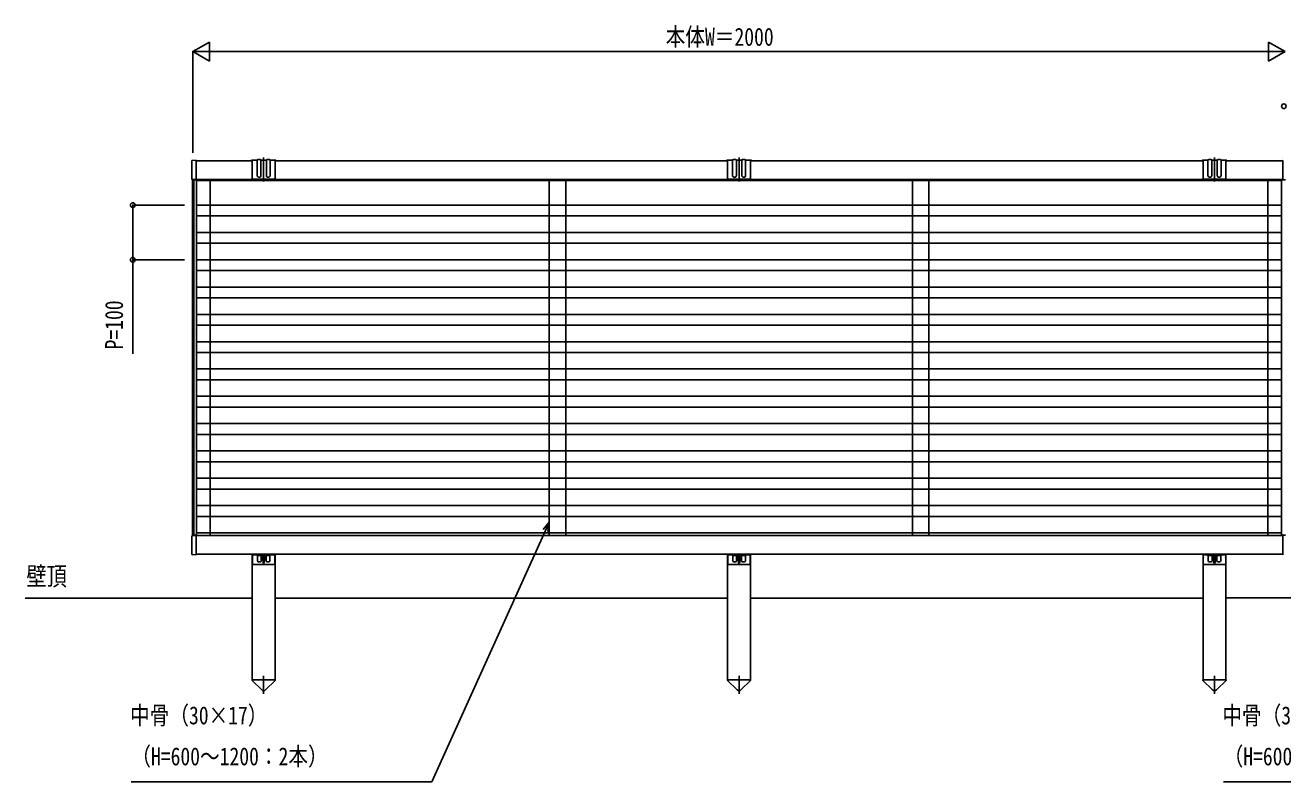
# Model space of a CAD drawing. Units: millimetres, scale not verified. Extents: x -4205 to 4205, y -2970 to 2970.
# Drawn here: x -1773 to 530, y -468 to 918 of the extents above; entities that cross this region are included whole.
import ezdxf
from ezdxf.enums import TextEntityAlignment as Align

# ---------------------------------------------------------------- set-up
doc = ezdxf.new("R2010")
doc.units = ezdxf.units.MM
doc.header["$LTSCALE"] = 16
for name, color, linetype in [('0-2_USER1', 3, 'Continuous'), ('0-4_YKK_A1', 4, 'Continuous'), ('0-5_YKK_D', 6, 'Continuous')]:
    doc.layers.add(name, color=color, linetype=linetype)
doc.styles.add('ＭＳ ゴシック', font='')
doc.styles.get('ＭＳ ゴシック').set_extended_font_data('MS Gothic')

msp = doc.modelspace()

# ---------------------------------------------------------------- linework, layer by layer
at = {"layer": '0-4_YKK_A1'}
for p, q in [((-1467.5, 668.99), (-1467.5, 636.35)), ((-1459.82, 670.4), (-1466.56, 669.99)), ((-1459.5, 669.22), (-1357, 669.22)), ((-1348, 670.72), (-1357, 670.72)), ((-1357, 670.72), (-1357, 637.71)), ((-1348, 670.72), (-1348, 642.71)), ((-1347, 671.72), (-1342, 671.72)), ((-1331, 670.72), (-1341, 670.72)), ((-1341, 670.72), (-1341, 642.71)), ((-1336, 631.64), (-1336, 675.42)), ((-1331, 670.72), (-1331, 642.71)), ((-1325, 671.72), (-1330, 671.72)), ((-1315, 670.72), (-1324, 670.72)), ((-1324, 670.72), (-1324, 642.71)), ((-1315, 670.72), (-1315, 637.71)), ((-1315, 669.22), (-486.5, 669.22)), ((-477.5, 670.72), (-486.5, 670.72)), ((-486.5, 670.72), (-486.5, 637.71)), ((-477.5, 670.72), (-477.5, 642.71)), ((-476.5, 671.72), (-471.5, 671.72)), ((-460.5, 670.72), (-470.5, 670.72)), ((-470.5, 670.72), (-470.5, 642.71)), ((-465.5, 631.64), (-465.5, 675.42)), ((-460.5, 670.72), (-460.5, 642.71)), ((-454.5, 671.72), (-459.5, 671.72)), ((-444.5, 670.72), (-453.5, 670.72)), ((-453.5, 670.72), (-453.5, 642.71)), ((-444.5, 670.72), (-444.5, 637.71)), ((-444.5, 669.22), (384, 669.22)), ((393, 670.72), (384, 670.72)), ((384, 670.72), (384, 637.71)), ((393, 670.72), (393, 642.71)), ((394, 671.72), (399, 671.72)), ((410, 670.72), (400, 670.72)), ((400, 670.72), (400, 642.71)), ((405, 631.64), (405, 675.42)), ((410, 670.72), (410, 642.71)), ((416, 671.72), (411, 671.72)), ((426, 670.72), (417, 670.72)), ((417, 670.72), (417, 642.71)), ((426, 670.72), (426, 637.71)), ((426, 669.22), (530, 669.22)), ((530, 669.16), (530, 669.95)), ((530, 635.92), (530, 669.16)), ((-1459.82, 634.94), (-1466.56, 635.35)), ((-1466, 634.72), (-1459, 634.72)), ((-1466, 634.72), (-1466, -16.28)), ((-1464, 634.72), (-1464, -16.28)), ((530, 635.22), (-1459.5, 635.22)), ((528, 633.22), (-1459, 633.22)), ((-1434, -16.78), (-1434, 635.22)), ((-1355, 635.71), (-1336.71, 635.71)), ((-1335.29, 635.71), (-1317, 635.71)), ((-813, -16.78), (-813, 635.22)), ((-783, -16.78), (-783, 635.22)), ((-484.5, 635.71), (-466.21, 635.71)), ((-464.79, 635.71), (-446.5, 635.71)), ((-148, -16.78), (-148, 635.22)), ((-118, -16.78), (-118, 635.22)), ((386, 635.71), (404.29, 635.71)), ((405.71, 635.71), (424, 635.71)), ((503, -16.78), (503, 635.22)), ((535, 634.72), (528, 634.72)), ((530, 635.12), (530, 635.92)), ((528, 588.22), (-1459, 588.22)), ((528, 568.32), (-1459, 568.32)), ((528, 538.22), (-1459, 538.22)), ((528, 518.32), (-1459, 518.32)), ((528, 488.22), (-1459, 488.22)), ((528, 468.32), (-1459, 468.32)), ((528, 438.22), (-1459, 438.22)), ((528, 418.32), (-1459, 418.32)), ((528, 388.22), (-1459, 388.22)), ((528, 368.32), (-1459, 368.32)), ((528, 338.22), (-1459, 338.22)), ((528, 318.32), (-1459, 318.32)), ((528, 288.22), (-1459, 288.22)), ((528, 268.32), (-1459, 268.32)), ((528, 238.22), (-1459, 238.22)), ((528, 218.32), (-1459, 218.32)), ((528, 188.22), (-1459, 188.22)), ((528, 168.32), (-1459, 168.32)), ((528, 138.22), (-1459, 138.22)), ((528, 118.32), (-1459, 118.32)), ((528, 88.22), (-1459, 88.22)), ((528, 68.32), (-1459, 68.32)), ((528, 38.22), (-1459, 38.22)), ((528, 18.32), (-1459, 18.32)), ((-1467.5, -50.55), (-1467.5, -17.91)), ((-1459.82, -16.5), (-1466.56, -16.91)), ((-1459.5, -16.78), (530, -16.78)), ((528, -11.78), (-1459, -11.78)), ((530, -16.68), (530, -17.48)), ((530, -17.48), (530, -50.72)), ((-1459.82, -51.96), (-1466.56, -51.55)), ((530, -50.78), (-1459.5, -50.78)), ((-1357, -50.78), (-1357, -280.78)), ((-1356.5, -50.78), (-1356.5, -56.82)), ((-1356.5, -52.28), (-1347.5, -52.28)), ((-1356.5, -57.74), (-1356.5, -67.78)), ((-1347.5, -50.78), (-1347.5, -62.78)), ((-1346.5, -53.28), (-1341.5, -53.28)), ((-1345.5, -64.78), (-1342.5, -64.78)), ((-1340.55, -58.78), (-1331.45, -58.78)), ((-1340.5, -62.78), (-1340.5, -50.78)), ((-1340.5, -52.28), (-1331.5, -52.28)), ((-1338.08, -58.43), (-1338.08, -59.13)), ((-1338.08, -58.43), (-1336.85, -58.43)), ((-1338.08, -59.13), (-1336.85, -59.13)), ((-1336.35, -56.7), (-1335.65, -56.7)), ((-1336.35, -56.7), (-1336.35, -57.93)), ((-1336.35, -59.63), (-1336.35, -60.85)), ((-1336.35, -60.85), (-1335.65, -60.85)), ((-1336, -63.33), (-1336, -54.23)), ((-1335.65, -56.7), (-1335.65, -57.93)), ((-1335.65, -59.63), (-1335.65, -60.85)), ((-1335.15, -58.43), (-1333.93, -58.43)), ((-1335.15, -59.13), (-1333.93, -59.13)), ((-1333.93, -58.43), (-1333.93, -59.13)), ((-1331.5, -62.78), (-1331.5, -50.78)), ((-1325.5, -53.28), (-1330.5, -53.28)), ((-1326.5, -64.78), (-1329.5, -64.78)), ((-1324.5, -50.78), (-1324.5, -62.78)), ((-1324.5, -52.28), (-1315.5, -52.28)), ((-1315.5, -50.78), (-1315.5, -56.82)), ((-1315.5, -57.74), (-1315.5, -67.78)), ((-1315, -50.78), (-1315, -280.78)), ((-486.5, -50.78), (-486.5, -280.78)), ((-486, -50.78), (-486, -56.82)), ((-486, -52.28), (-477, -52.28)), ((-486, -57.74), (-486, -67.78)), ((-477, -50.78), (-477, -62.78)), ((-476, -53.28), (-471, -53.28)), ((-475, -64.78), (-472, -64.78)), ((-470.05, -58.78), (-460.95, -58.78)), ((-470, -62.78), (-470, -50.78)), ((-470, -52.28), (-461, -52.28)), ((-467.57, -58.43), (-467.57, -59.13)), ((-467.57, -58.43), (-466.35, -58.43)), ((-467.57, -59.13), (-466.35, -59.13)), ((-465.85, -56.7), (-465.15, -56.7)), ((-465.85, -56.7), (-465.85, -57.93)), ((-465.85, -59.63), (-465.85, -60.85)), ((-465.85, -60.85), (-465.15, -60.85)), ((-465.5, -63.33), (-465.5, -54.23)), ((-465.15, -56.7), (-465.15, -57.93)), ((-465.15, -59.63), (-465.15, -60.85)), ((-464.65, -58.43), (-463.42, -58.43)), ((-464.65, -59.13), (-463.42, -59.13)), ((-463.42, -58.43), (-463.42, -59.13)), ((-461, -62.78), (-461, -50.78)), ((-455, -53.28), (-460, -53.28)), ((-456, -64.78), (-459, -64.78)), ((-454, -50.78), (-454, -62.78)), ((-454, -52.28), (-445, -52.28)), ((-445, -50.78), (-445, -56.82)), ((-445, -57.74), (-445, -67.78)), ((-444.5, -50.78), (-444.5, -280.78)), ((384, -50.78), (384, -280.78)), ((384.5, -50.78), (384.5, -56.82)), ((384.5, -52.28), (393.5, -52.28)), ((384.5, -57.74), (384.5, -67.78)), ((393.5, -50.78), (393.5, -62.78)), ((394.5, -53.28), (399.5, -53.28)), ((395.5, -64.78), (398.5, -64.78)), ((400.45, -58.78), (409.55, -58.78)), ((400.5, -62.78), (400.5, -50.78)), ((400.5, -52.28), (409.5, -52.28)), ((402.93, -58.43), (402.93, -59.13)), ((402.93, -58.43), (404.15, -58.43)), ((402.93, -59.13), (404.15, -59.13)), ((404.65, -56.7), (405.35, -56.7)), ((404.65, -56.7), (404.65, -57.93)), ((404.65, -59.63), (404.65, -60.85)), ((404.65, -60.85), (405.35, -60.85)), ((405, -63.33), (405, -54.23)), ((405.35, -56.7), (405.35, -57.93)), ((405.35, -59.63), (405.35, -60.85)), ((405.85, -58.43), (407.08, -58.43)), ((405.85, -59.13), (407.08, -59.13)), ((407.08, -58.43), (407.08, -59.13)), ((409.5, -62.78), (409.5, -50.78)), ((415.5, -53.28), (410.5, -53.28)), ((414.5, -64.78), (411.5, -64.78)), ((416.5, -50.78), (416.5, -62.78)), ((416.5, -52.28), (425.5, -52.28)), ((425.5, -50.78), (425.5, -56.82)), ((425.5, -57.74), (425.5, -67.78)), ((426, -50.78), (426, -280.78)), ((530, -50.72), (530, -51.51)), ((-1354.5, -69.78), (-1317.5, -69.78)), ((-484, -69.78), (-447, -69.78)), ((386.5, -69.78), (423.5, -69.78)), ((-1357, -131.27), (-1772.72, -131.27)), ((-1357, -131.27), (-1772.72, -131.27)), ((-486.5, -131.27), (-1315, -131.27)), ((384, -131.27), (-444.5, -131.27)), ((426, -130.78), (1384, -130.78)), ((-1336, -306.29), (-1336, -273.81)), ((-465.5, -306.29), (-465.5, -273.81)), ((405, -306.29), (405, -273.81)), ((-1357.2, -281.78), (-1357.2, -280.78)), ((-1357.2, -280.78), (-1314.8, -280.78)), ((-1357.2, -281.78), (-1339.52, -299.33)), ((-1314.8, -281.78), (-1332.48, -299.33)), ((-1314.8, -280.78), (-1314.8, -281.78)), ((-486.7, -281.78), (-486.7, -280.78)), ((-486.7, -280.78), (-444.3, -280.78)), ((-486.7, -281.78), (-469.02, -299.33)), ((-444.3, -281.78), (-461.98, -299.33)), ((-444.3, -280.78), (-444.3, -281.78)), ((383.8, -281.78), (383.8, -280.78)), ((383.8, -280.78), (426.2, -280.78)), ((383.8, -281.78), (401.48, -299.33)), ((426.2, -281.78), (408.52, -299.33)), ((426.2, -280.78), (426.2, -281.78))]:
    msp.add_line(p, q, dxfattribs=at)
for points in [[(-1459.5, 635.24), (-1459.5, 635.92), (-1459.5, 669.42), (-1459.5, 670.1)], [(-1459, 634.72), (-1459, -16.28), (-1466, -16.28)], [(528, 634.72), (528, -16.28), (535, -16.28)], [(-1459.5, -16.8), (-1459.5, -17.48), (-1459.5, -50.98), (-1459.5, -51.66)]]:
    msp.add_lwpolyline(points, dxfattribs=at)
for centre, radius in [((-1336, -58.78), 4.25), ((-1336, -65.78), 1.65), ((-465.5, -58.78), 4.25), ((-465.5, -65.78), 1.65), ((405, -58.78), 4.25), ((405, -65.78), 1.65)]:
    msp.add_circle(centre, radius, dxfattribs=at)
for centre, radius, start, end in [((-1466.5, 668.99), 1, 93.5, 180), ((-1459.8, 670.1), 0.3, 0, 93.5), ((-1357, 668.72), 2, 90, 165.52249), ((-1347, 670.72), 1, 90, 180), ((-1342, 670.72), 1, 0, 90), ((-1330, 670.72), 1, 90, 180), ((-1325, 670.72), 1, 0, 90), ((-1315, 668.72), 2, 14.47751, 90), ((-486.5, 668.72), 2, 90, 165.52249), ((-476.5, 670.72), 1, 90, 180), ((-471.5, 670.72), 1, 0, 90), ((-459.5, 670.72), 1, 90, 180), ((-454.5, 670.72), 1, 0, 90), ((-444.5, 668.72), 2, 14.47751, 90), ((384, 668.72), 2, 90, 165.52249), ((394, 670.72), 1, 90, 180), ((399, 670.72), 1, 0, 90), ((411, 670.72), 1, 90, 180), ((416, 670.72), 1, 0, 90), ((426, 668.72), 2, 14.47751, 90), ((530.2, 669.95), 0.2, 93.5, 180), ((-1466.5, 636.35), 1, 180, 266.5), ((-1459.8, 635.24), 0.3, 266.5, 0), ((-1355, 637.71), 2, 180, 270), ((-1344.5, 642.71), 3.5, 180, 0), ((-1336, 635.01), 1, 44.427, 135.573), ((-1327.5, 642.71), 3.5, 180, 0), ((-1317, 637.71), 2, 270, 0), ((-484.5, 637.71), 2, 180, 270), ((-474, 642.71), 3.5, 180, 0), ((-465.5, 635.01), 1, 44.427, 135.573), ((-457, 642.71), 3.5, 180, 0), ((-446.5, 637.71), 2, 270, 0), ((386, 637.71), 2, 180, 270), ((396.5, 642.71), 3.5, 180, 0), ((405, 635.01), 1, 44.427, 135.573), ((413.5, 642.71), 3.5, 180, 0), ((424, 637.71), 2, 270, 0), ((530.2, 635.12), 0.202, 179.93968, 269.38321), ((-1466.5, -17.91), 1, 93.5, 180), ((-1459.8, -16.8), 0.3, 0, 93.5), ((530.2, -16.68), 0.202, 90.61679, 180.06032), ((-1466.5, -50.55), 1, 180, 266.5), ((-1459.8, -51.66), 0.3, 266.5, 0), ((-1356.7, -57.28), 0.5, 293.57818, 66.42182), ((-1354.5, -67.78), 2, 180, 270), ((-1346.5, -52.28), 1, 180, 270), ((-1345.5, -62.78), 2, 180, 270), ((-1342.5, -62.78), 2, 270, 0), ((-1341.5, -52.28), 1, 270, 0), ((-1336.85, -57.93), 0.5, 270, 0), ((-1336.85, -59.63), 0.5, 0, 90), ((-1335.15, -57.93), 0.5, 180, 270), ((-1335.15, -59.63), 0.5, 90, 180), ((-1330.5, -52.28), 1, 180, 270), ((-1329.5, -62.78), 2, 180, 270), ((-1326.5, -62.78), 2, 270, 0), ((-1325.5, -52.28), 1, 270, 0), ((-1317.5, -67.78), 2, 270, 0), ((-1315.3, -57.28), 0.5, 113.57818, 246.42182), ((-486.2, -57.28), 0.5, 293.57818, 66.42182), ((-484, -67.78), 2, 180, 270), ((-476, -52.28), 1, 180, 270), ((-475, -62.78), 2, 180, 270), ((-472, -62.78), 2, 270, 0), ((-471, -52.28), 1, 270, 0), ((-466.35, -57.93), 0.5, 270, 0), ((-466.35, -59.63), 0.5, 0, 90), ((-464.65, -57.93), 0.5, 180, 270), ((-464.65, -59.63), 0.5, 90, 180), ((-460, -52.28), 1, 180, 270), ((-459, -62.78), 2, 180, 270), ((-456, -62.78), 2, 270, 0), ((-455, -52.28), 1, 270, 0), ((-447, -67.78), 2, 270, 0), ((-444.8, -57.28), 0.5, 113.57818, 246.42182), ((384.3, -57.28), 0.5, 293.57818, 66.42182), ((386.5, -67.78), 2, 180, 270), ((394.5, -52.28), 1, 180, 270), ((395.5, -62.78), 2, 180, 270), ((398.5, -62.78), 2, 270, 0), ((399.5, -52.28), 1, 270, 0), ((404.15, -57.93), 0.5, 270, 0), ((404.15, -59.63), 0.5, 0, 90), ((405.85, -57.93), 0.5, 180, 270), ((405.85, -59.63), 0.5, 90, 180), ((410.5, -52.28), 1, 180, 270), ((411.5, -62.78), 2, 180, 270), ((414.5, -62.78), 2, 270, 0), ((415.5, -52.28), 1, 270, 0), ((423.5, -67.78), 2, 270, 0), ((425.7, -57.28), 0.5, 113.57818, 246.42182), ((530.2, -51.51), 0.2, 180, 266.5), ((-1336, -295.78), 5, 225.20979, 314.79021), ((-465.5, -295.78), 5, 225.20979, 314.79021), ((405, -295.78), 5, 225.20979, 314.79021)]:
    msp.add_arc(centre, radius, start, end, dxfattribs=at)
at = {"layer": '0-5_YKK_D'}
for p, q in [((-1465.5, 869.22), (-1435.19, 886.72)), ((-1435.19, 851.72), (-1435.19, 886.72)), ((534.5, 869.22), (504.19, 886.72)), ((504.19, 886.72), (504.19, 851.72)), ((-1465.5, 684.22), (-1465.5, 870.22)), ((-1465.5, 869.22), (-1435.19, 851.72)), ((-1465.5, 869.22), (-1404.88, 869.22)), ((-1430.5, 869.22), (499.5, 869.22)), ((534.5, 869.22), (473.88, 869.22)), ((534.5, 869.22), (504.19, 851.72)), ((-1481, 588.22), (-1576.65, 588.22)), ((-1481, 488.22), (-1576.65, 488.22))]:
    msp.add_line(p, q, dxfattribs=at)
for points in [[(-1575.65, 588.22), (-1575.65, 488.22), (-1575.65, 316.02)], [(-813, 8.06), (-820.01, -7.42), (-1028.3, -467.58), (-1578.3, -467.58)], [(-824.16, -5.54), (-813, 8.06), (-815.86, -9.3)], [(1187, 8.06), (1179.99, -7.42), (971.7, -467.58), (421.7, -467.58)]]:
    msp.add_lwpolyline(points, dxfattribs=at)
for centre in [(532, 769.22), (-1575.65, 588.22), (-1575.65, 488.22)]:
    msp.add_circle(centre, 4.25, dxfattribs=at)

# ---------------------------------------------------------------- texts
at = {"layer": '0-2_USER1', "style": 'ＭＳ ゴシック', "width": 0.8}
msp.add_text('壁頂', height=33.99, dxfattribs=at).set_placement((-1770.45, -118.43), align=Align.BOTTOM_LEFT)
at = {"layer": '0-5_YKK_D', "style": 'ＭＳ ゴシック', "width": 0.8}
for s, p in [('本体W＝2000', (-599.9, 870.02)), ('中骨（30×17）', (-1580.7, -372.28)), ('中骨（30×17）', (419.3, -372.28)), ('（H=600～1200：2本）', (-1578.3, -447.28)), ('（H=600～1200：2本）', (421.7, -447.28))]:
    msp.add_text(s, height=32.99, dxfattribs=at).set_placement(p, align=Align.BOTTOM_LEFT)
msp.add_text('P=100', height=32.99, rotation=90, dxfattribs=at).set_placement((-1583.65, 324.02), align=Align.BOTTOM_LEFT)

doc.saveas('drawing.dxf')
